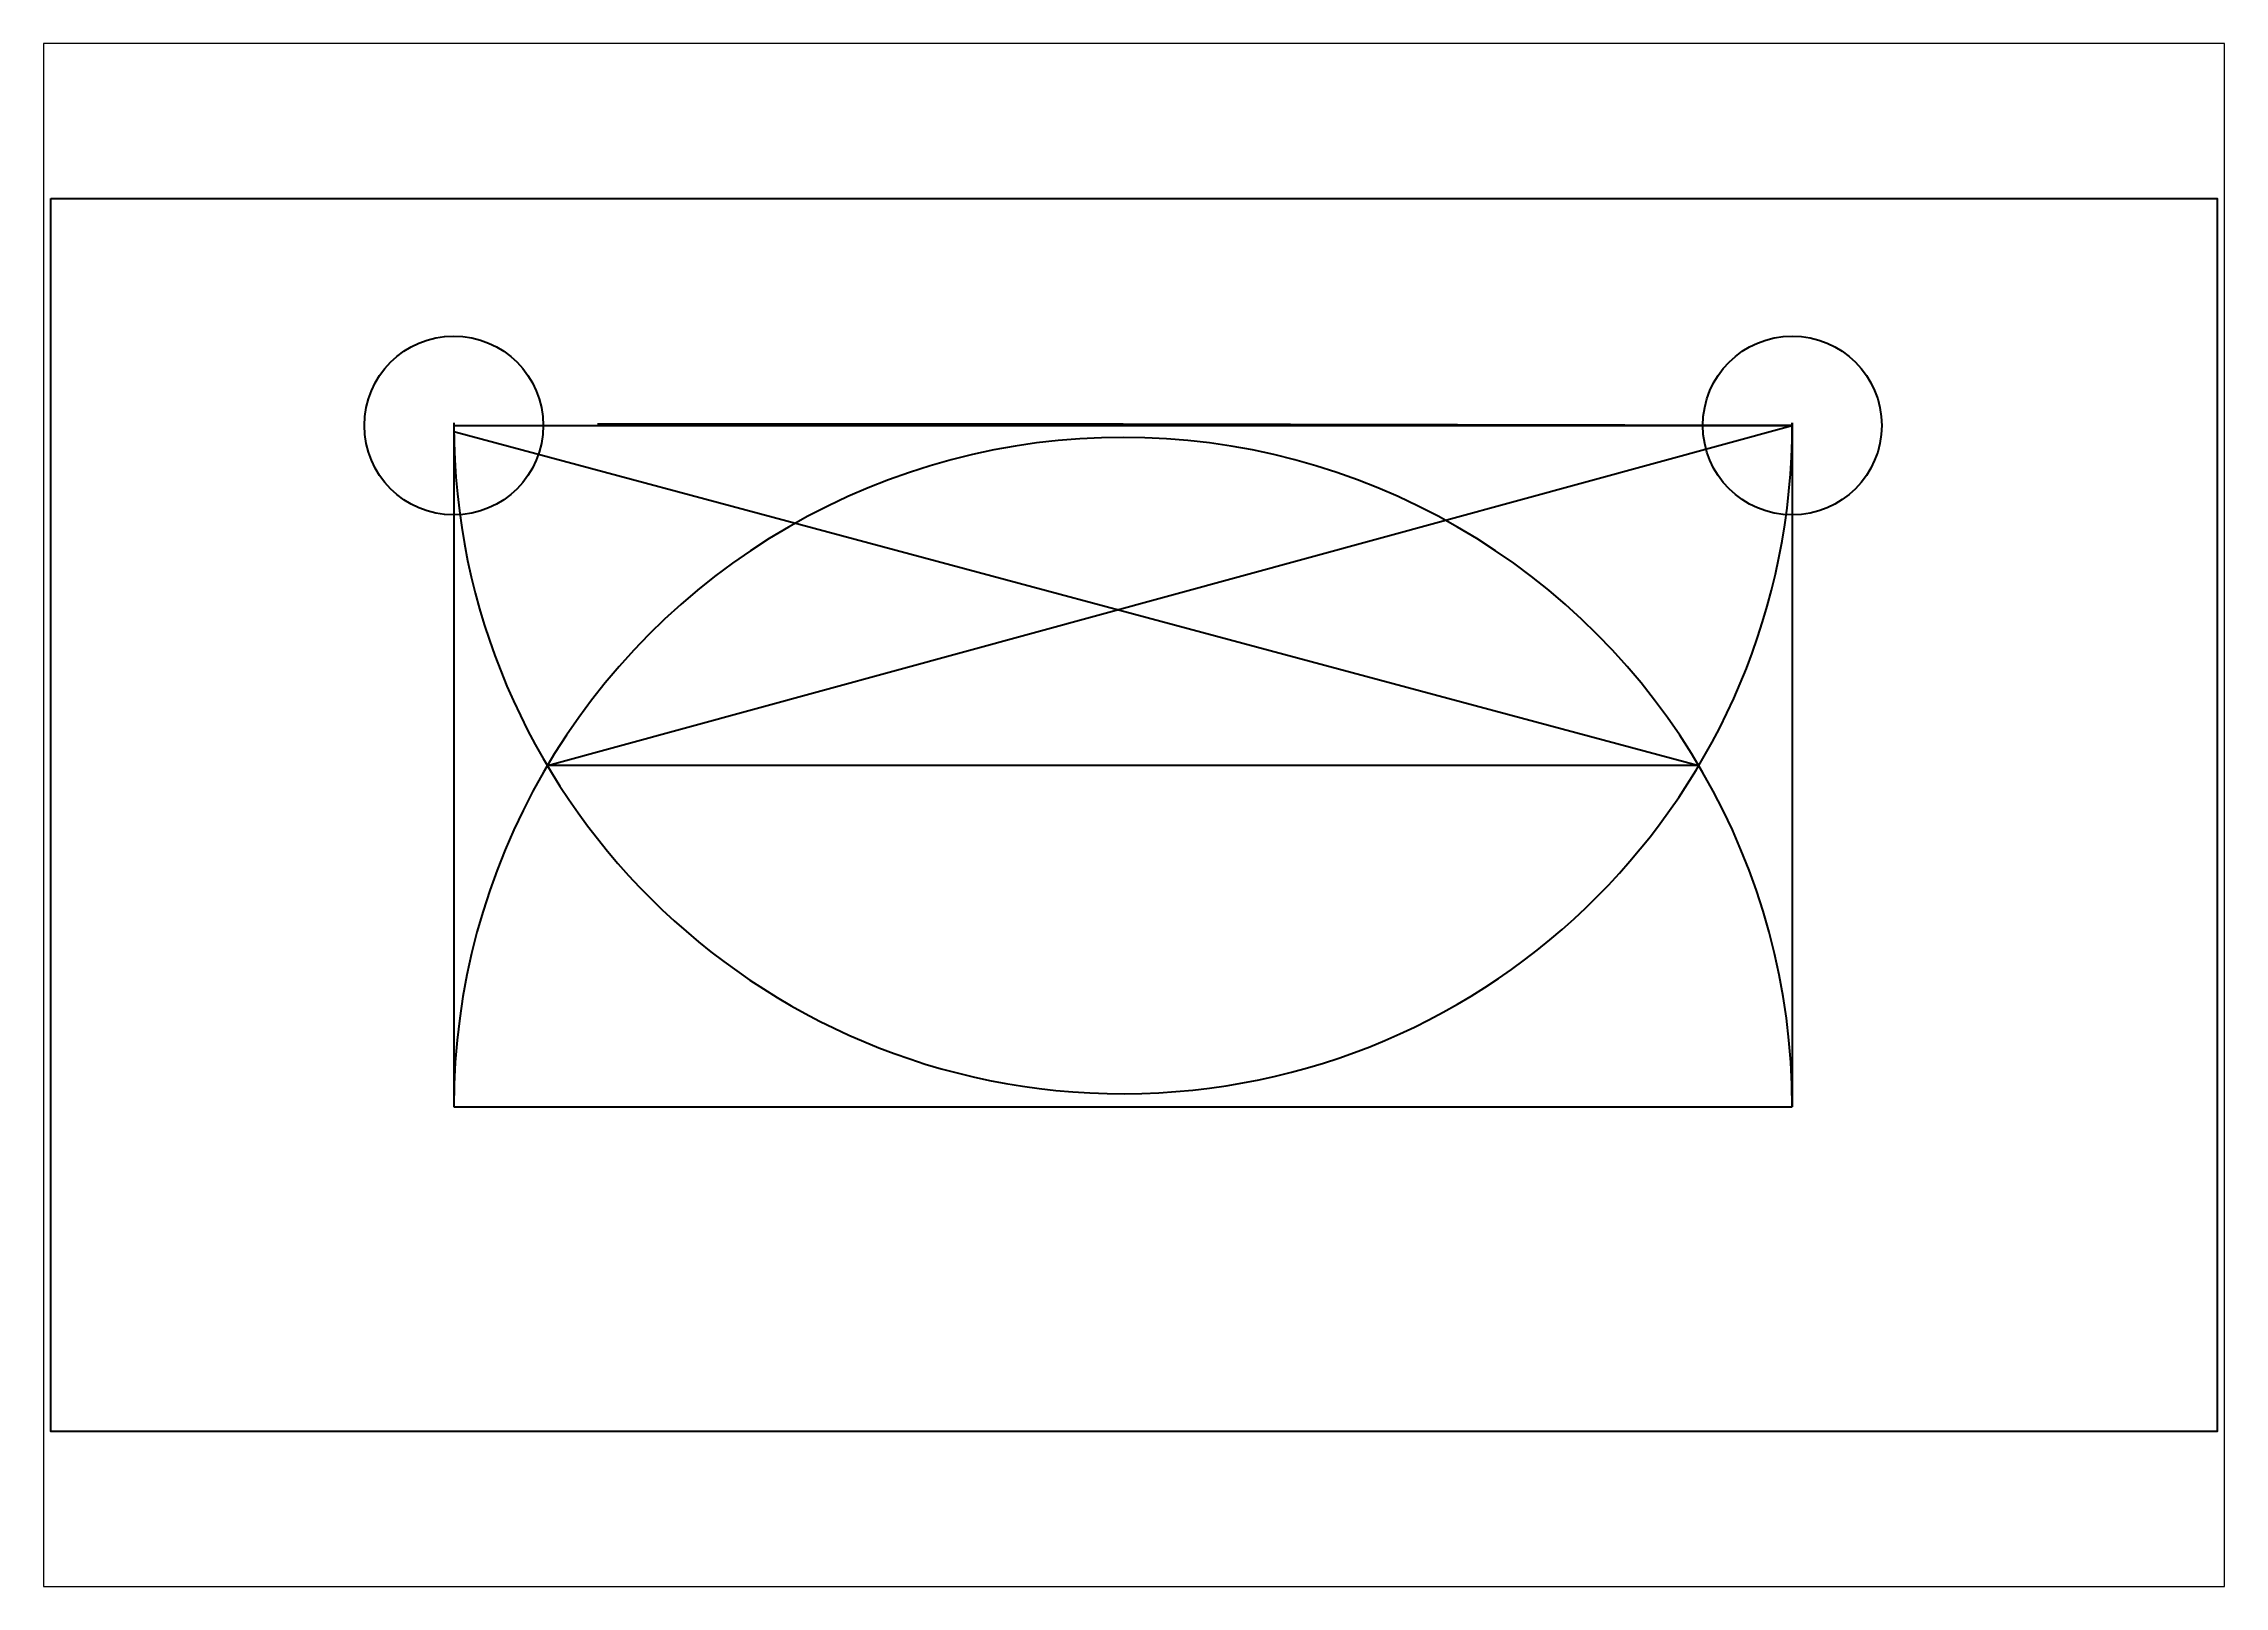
# Paper-space layout 'Layout3' of a CAD drawing. Header units: millimetres. Extents: x 30 to 267, y 21 to 189.
# The model-space entities are those that its viewports show. They can reach past a viewport. Long polylines and large blocks are cut down to what shows.
import ezdxf

# ---------------------------------------------------------------- set-up
doc = ezdxf.new("R2010")
doc.units = ezdxf.units.MM
doc.styles.get("Standard").update_dxf_attribs({"font": 'arial.ttf'})
doc.linetypes.add('ZIGZAG', pattern='A,0.00254,-5.08,[131,ltypeshp.shx,S=5.08,R=0,X=-5.08,Y=0],-10.16,[131,ltypeshp.shx,S=5.08,R=180,X=5.08,Y=0],-5.08', length=20.32254)
doc.dimstyles.new('ISO-25', dxfattribs={"dimtxt": 2.5, "dimasz": 2.5, "dimexe": 1.25, "dimexo": 0.625, "dimtad": 1, "dimtxsty": 'Standard', "dimcen": 2.5, "dimadec": 0, "dimazin": 0, "dimtfac": 1, "dimtmove": 0, "dimatfit": 3, "dimfxl": 1, "dimarcsym": 0})

# ---------------------------------------------------------------- blocks, each defined once
blk = doc.blocks.new('*D0')
at = {"color": 0, "lineweight": -2, "transparency": 16777216}
for p, q in [((635133739, 188837181), (635133739, 113225278)), ((783126352, 188837181), (783126352, 113225278)), ((635133742, 113225279), (783126349, 113225279))]:
    blk.add_line(p, q, dxfattribs=at)
at = {"color": 0, "transparency": 16777216}
for points in [[(635133742, 113225279), (635133742, 113225279), (635133739, 113225279)], [(783126349, 113225279), (783126349, 113225279), (783126352, 113225279)]]:
    blk.add_solid(points, dxfattribs=at)
at = {"layer": 'Defpoints', "color": 0, "transparency": 16777216}
for p in [(635133739, 188837182), (783126352, 188837182), (783126352, 113225279)]:
    blk.add_point(p, dxfattribs=at)
at = {"color": 0, "transparency": 16777216, "insert": (709130045, 113225281), "char_height": 2.5, "attachment_point": 5}
blk.add_mtext('147992612,62', dxfattribs=at)

msp = doc.modelspace()

# ---------------------------------------------------------------- linework, layer by layer
for p, q in [((635129351.557, 188534735.418), (783126351.762, 188535963.739)), ((645473245.206, 150951465.898), (783126351.762, 188535963.739)), ((709127850.41, 188685958.569), (651018997.557, 188685958.569)), ((783126351.762, 188535963.739), (709127850.41, 188685958.569)), ((635133739.146, 187866081.037), (772784649.543, 150955167.098)), ((772784649.543, 150955167.098), (645473245.206, 150951465.898))]:
    msp.add_line(p, q)
msp.add_lwpolyline([(590592505.004, 213634833.237), (830088839.515, 213634833.237), (830088839.515, 77341558.887), (590592505.004, 77341558.887)], close=True)
for centre in [(635129351.557, 188534735.418), (783126351.762, 188535963.739)]:
    msp.add_circle(centre, 9886885.381)
for centre, radius, start, end in [((709127850.41, 188685958.569), 73998653.372, 180.11708934645, 0.11708934645), ((709130044.204, 113225279.986), 73996305.058, 359.99999831913, 180.00000069369)]:
    msp.add_arc(centre, radius, start, end)

# ---------------------------------------------------------------- dimensions: what is measured, and where the dimension line sits
dim = msp.add_linear_dim(base=(783126351.762457848, 113225279.079448193), p1=(635133739.14632988, 188837181.720946312), p2=(783126351.762457848, 188837181.720946312), dimstyle='ISO-25')
dim.commit()
dim.dimension.update_dxf_attribs({"geometry": '*D0', "text_midpoint": (709130045.454393864, 113225281.206835702)})

psp = doc.layouts.new('Layout3')

# ---------------------------------------------------------------- viewports
at = {"layer": '0', "linetype": 'ZIGZAG'}
psp.add_viewport(center=(148.5, 105), size=(237.6, 168), view_center_point=(710340672.259, 145488196.062), view_height=170495439.23725, dxfattribs=at)

doc.saveas('drawing.dxf')
